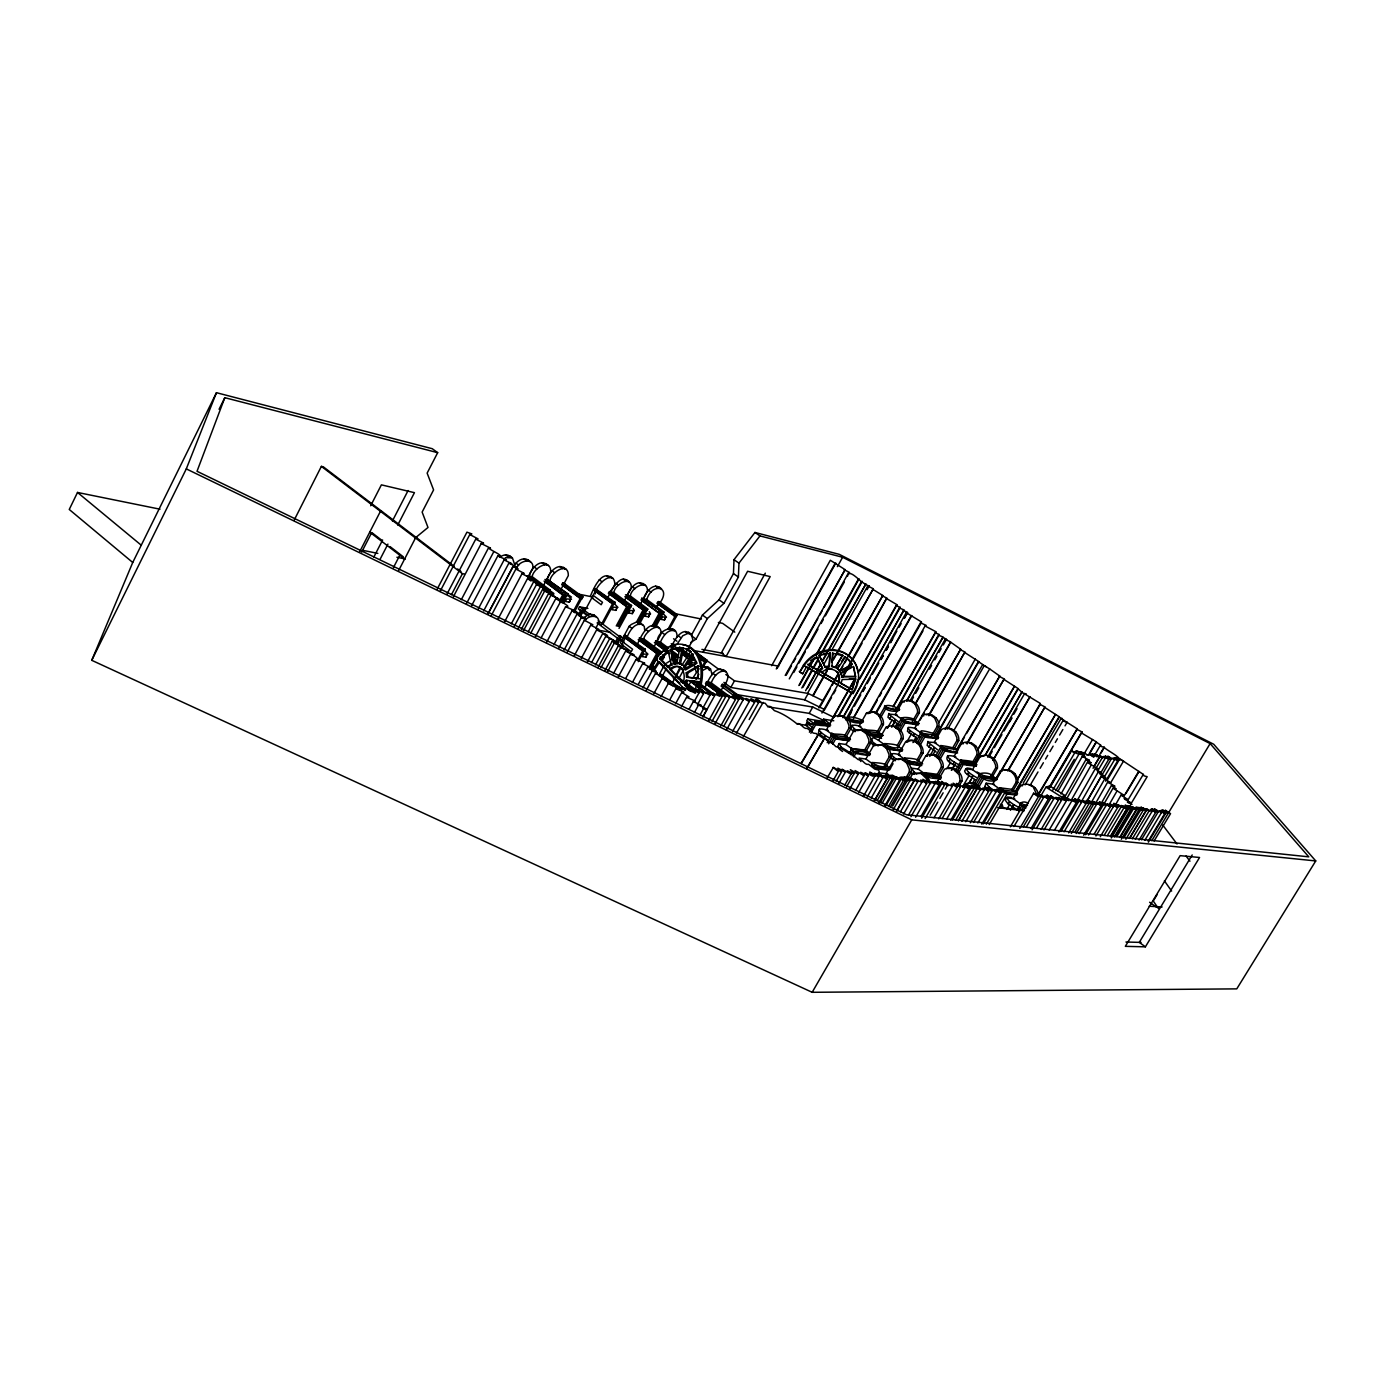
<?xml version="1.0" encoding="UTF-8"?>
<svg xmlns="http://www.w3.org/2000/svg" width="1385" height="1385" viewBox="0 0 1385 1385"><rect width="100%" height="100%" fill="white"/><g stroke="black" fill="none" stroke-linecap="round" stroke-linejoin="round"><path stroke-width="1.5" d="M806.745 768.865L824.49 738.292L828.957 742.083L831.71 742.481L835.899 746.653C841.855 747.45 846.529 752.817 851.983 754.548L858.25 759.673C862.734 758.391 864.292 765.403 868.655 764.33L874.749 769.091L878.54 770.008L879.267 771.583L877.069 775.288M570.17 600.917L569.235 602.198L565.011 601.35M824.058 607.357L845.11 569.65L830.325 560.267L771.653 665.718M437.677 452.67L224.803 397.685L197.016 471.298L906.569 814.761L1308.773 856.848L1210.126 743.589L842.617 557.255L759.949 535.908L738.967 563.158L738.395 577.06L723.974 603.341L707.337 618.593L696.066 639.126L691.202 635.577L702.437 615.044L719.057 599.826L733.461 573.58L733.998 559.678L754.963 532.463L839.206 554.329L1213.71 744.247L1315.75 860.933L1236.77 988.873L812.164 992.301L91.756 660.316L132.735 562.483L216.458 392.699L432.259 448.705L437.677 452.67L427.134 473.116L433.592 489.909L422.131 512.086L428 527.477L415.171 538.038M1089.874 753.336L1096.435 741.927L1081.841 733.15L1082.031 732.042L1049.536 787.459M644.752 630.781L644.285 626.384L640.164 622.748L636.39 622.073L631.3 624.462L629.154 626.314L620.255 642.761L622.973 644.804M906.967 700.672L943.098 637.083L938.684 635.248L939.342 634.52L935.723 633.014L935.706 631.612L925.44 626.176L926.132 625.345L921.025 623.06L921.441 621.9L906.24 612.689L845.577 719.888M568.162 594.13L547.404 579.519L568.162 594.148M677.092 636.927C677.3 622.021 657.477 629.967 657.304 641.168M680.139 666.981L672.348 683.186M696.17 671.985L694.647 666.168M661.043 696.672L668.28 683.48L677.888 688.276C670.721 688.345 690.197 692.812 681.784 692.413L675.551 703.736M712.046 674.72L710.592 668.972L707.648 666.86L701.641 667.12M699.546 678.754L686.527 677.126L686.25 672.798L697.832 665.96L699.148 666.323L687.566 673.162L686.25 672.798M687.843 677.473L687.566 673.162M821.946 654.187L819.037 655.399L825.322 667.414L829.148 666.566L829.875 652.595M829.148 666.566L830.377 653.218L819.037 655.399M831.71 662.22L832.593 652.699M1099.742 754.6L1104.122 747.19C1105.022 749.164 1116.674 754.963 1118.838 758.149L1143.3 774.388L1127.65 800.513M1016.157 790.835L1059.369 716.859L1044.706 707.423L1008.315 770.545M843.413 717.153L903.955 609.902L899.54 608.067L900.285 607.392L896.649 605.868L896.736 604.553L886.556 598.562L864.153 639.541M681.784 692.413L689.02 696.915L686.579 697.313L681.368 706.765M987.695 757.145L1024.485 693.833L1040.308 703.424L996.975 778.595M955.806 756.747C937.368 752.124 955.788 763.481 960.497 765.559M676.971 663.138L679.879 647.418L681.195 647.782L670.375 649.496L673.612 663.675L678.286 663.502L673.612 663.675M679.256 663.588L682.147 647.851L683.463 648.232L680.554 663.952L679.256 663.588L683.324 665.458L680.468 663.934M1096.435 742.204L1100.573 745.061L1093.994 756.193M975.109 763.239L1018.287 688.674L1003.865 679.394L967.042 743.97M828.23 651.14L865.85 584.054C861.158 583.587 849.057 567.175 847.499 576.298M936.018 742.62L927.811 742.014L937.506 749.735M855.186 678.546L852.121 689.834L855.705 679.169L849.386 678.702M1025.714 808.373L1022.978 806.52L1023.844 804.772L1027.583 805.222M1022.944 806.295C1016.33 804.373 1023.359 799.543 1028.224 803.456M1087.381 800.686L1101.265 776.292L1110.631 782.871L1107.654 782.179L1094.964 804.425M1005.371 793.726L1016.677 795.163L1017.559 793.657L1006.254 792.22L1003.484 790.593M1018.235 688.916L1022.719 692.985L1025.956 693.885M1017.231 793.068L1011.431 789.277L1000.091 787.823L999.762 790.125M916.437 728.649C897.895 723.749 915.866 735.002 920.696 737.114M1100.936 803.889L1111.532 785.33L1116.12 788.913C1106.684 785.295 1123.876 794.453 1124.222 795.734L1121.019 795.146L1115.669 804.477M581.267 658.412L596.641 629.863L606.128 634.624C599.134 633.637 623.406 643.921 614.248 643.159L600.969 667.708M1003.138 790.108L1014.495 791.476M900.129 754.912C889.031 751.588 890.226 755.206 896.649 759.326M1000.091 787.823L1003.173 790.021M694.127 692.535L697.919 681.593L699.217 681.957L686.216 680.312L684.692 684.986L690.474 691.028M996.594 778.353L982.692 775.41C980.009 780.828 996.508 783.01 997.131 778.907M887.906 773.955L879.285 772.83L879.683 774.769M1059.335 717.118L1063.403 719.923L1025.194 784.81M994.118 776.968L991.435 774.942M1080.612 752.211L1076.093 750.722L1085.234 757.11L1082.291 756.383L1060.997 793.986M897.03 714.816L888.668 714.037L898.121 721.585M935.671 736.803L978.849 661.615L964.67 652.491L928.954 715.768M981.809 776.916C973.309 773.332 987.453 771.445 991.071 774.804M1063.645 798.972L1086.048 759.447L1091.242 762.858C1080.421 759.984 1097.803 767.567 1098.374 769.523L1095.171 768.917L1077.166 800.617M976.079 766.251C978.676 760.071 962.367 760.763 960.896 759.863C958.42 766.095 974.694 765.593 976.079 766.043M860.899 726.536C850.269 723.23 850.355 726.363 857.055 730.639M961.554 762.46L963.06 763.533M960.896 759.863L963.925 762.027L975.473 763.585L962.419 760.954L965.449 763.118L976.962 764.762M852.848 749.493L845.993 744.507L839.189 743.52L841.059 747.069L851.654 753.665M910.049 700.931L945.176 639.403L949.608 641.411L960.671 649.253L926.444 708.999M957.606 752.973C955.685 752.921 938.857 751.882 940.848 745.563C970.677 749.129 954.144 757.924 940.848 745.563M955.46 749.458L943.843 747.692L942.977 749.198M91.756 660.316L186.3 468.892L216.458 392.699M941.038 776.95L936.762 774.25L924.764 772.64C922.254 779.097 938.718 778.301 940.467 778.941M801.344 763.499L817.825 735.591L816.561 733.617L813.272 733.081L807.299 728.406C802.867 729.376 801.326 722.485 796.756 723.663C789.779 718.122 782.508 713.362 774.388 710.626L770.389 706.575L767.498 706.108L765.143 703.234L761.646 702.697L756.833 698.698L736.456 733.046M504.538 621.934L527.685 578.255L537.051 582.964C529.537 581.821 554.381 592.036 544.617 591.049L523.322 631.075M453.345 596.814L481.253 543.526L490.55 548.183C482.638 546.85 507.949 557.203 497.752 555.991L471.627 605.643M828.265 730.414C810.987 725.428 822.811 734.535 828.68 737.564M924.764 772.64L927.811 774.856L939.792 776.431L938.649 775.479L926.253 773.834L929.352 775.946L941.315 777.522L940.432 779.045M904.578 758.045C915.087 767.048 930.339 758.755 904.578 758.045C902.795 764.503 918.809 765.438 921.804 765.593M938.337 736.941L935.654 735.366L923.951 733.513C920.956 739.486 936.468 737.201 937.766 738.949L938.614 737.461C933.04 740.958 905.738 725.065 932.711 733.271M906.673 761.837C907.002 759.101 930.824 767.775 919.657 761.906M943.081 637.377L946.734 639.524M160.002 509.195L77.508 492.454L69.25 509.472L132.735 562.483M901.41 717.724L904.267 719.473L903.401 721.152L906.344 723.057L918.134 724.978L918.982 723.489C894.848 721.758 906.517 715.11 918.947 723.23M219.072 409.267L224.803 397.685M860.864 761.542L859.133 758.097L865.885 759.032L873.45 745.753L875.787 744.715L883.526 745.113L889.689 749.441L901.86 750.982M884.582 743.606C895.524 752.696 910.499 744.559 884.582 743.606L883.699 745.32L888.668 748.852L900.596 750.583L899.107 749.51M294.036 520.414L321.372 466.381L323.346 466.849L454.297 566.448M690.336 689.869L686.008 685.333L687.531 680.676L686.216 680.312M871.927 762.546C884.219 771.635 898.501 763.395 871.927 762.546C870.057 769.229 886.954 770.233 889.672 769.956M821.097 671.829L821.599 672.452A11.409 10.093 -38.4 0 1 834.895 670.392A11.409 10.093 -38.4 0 1 838.86 682.216L838.341 681.576A11.409 10.093 -38.4 0 0 836.488 671.396M852.121 689.834L841.041 683.567L840.903 682.182M370.695 505.75L381.394 484.854L414.444 492.662L397.755 525.036M359.719 551.68L380.442 511.325L382.398 511.758M361.693 552.078L371.544 532.879M841.041 683.567L842.149 679.568L855.705 679.169M373.794 557.134L382.624 540.012M392.405 520.985L408.09 490.532M380.061 559.332L387.921 544.097M393.392 567.66L400.092 554.692M398.638 570.568L415.5 537.986L417.439 538.401M437.227 589.04L466.935 532.169L471.852 533.917L469.792 534.541L440.049 591.482M446.905 594.234L475.748 539.111L478.033 538.869L469.792 534.541M451.458 594.667L462.434 573.702L464.356 574.082M461.326 599.653L488.316 548.235M466.433 603.704L493.752 551.749M477.946 609.538L504.105 559.869L506.425 559.748L497.752 555.991M483.659 610.906L508.866 563.124L511.827 563.73L504.105 559.869M514.008 566.707C515.635 560.977 525.002 555.524 529.382 561.392M490.879 616.36L515.878 569.045L518.094 568.837L512.935 566.586L487.97 613.867L513.039 566.725L517.124 567.244L508.866 563.124M516.761 568.768C518.007 560.579 534.298 556.96 532.809 568.11L528.014 577.147M497.925 619.234L522.006 573.736L524.222 573.407L515.878 569.045M529.347 575.952C530.49 569.148 540.652 557.705 547.352 565.253M532.082 577.995C531.58 569.27 550.953 556.701 550.728 571.884L543.11 586.236M511.342 623.769L533.519 581.977L538.436 583.691L536.514 584.47L514.302 626.297M903.401 720.962C892.65 715.924 918.74 716.114 915.208 722.901M518.198 628.478L540.41 586.651M547.231 579.657C548.373 572.992 558.38 561.566 564.993 569.045M521.452 629.206L542.695 589.214L544.876 588.85L536.514 584.47M543.872 590.668L544.755 589.006L526.992 575.71M549.949 581.683C549.464 573.13 568.612 560.544 568.317 575.606L560.735 589.82M546.279 591.741L547.456 589.543L528.377 575.589M529.693 576.264L532.411 576.835L550.157 590.097L549.222 592.313L546.573 591.222M528.152 631.941L548.443 593.801L550.659 593.299L542.695 589.214M530.767 633.135L551.074 595.013L553.308 594.806L544.617 591.049M874.039 766.407L874.974 764.762L878.003 766.978L890.52 768.64M582.808 596.675L582.064 598.857L579.311 597.801L561.704 584.712L562.587 583.068L580.194 596.156L583.033 597.022L563.158 582.652M535.372 636.823L555.939 598.337L558.865 598.909L551.074 595.013M564.318 585.249L565.201 583.622M562.639 592.607C569.2 593.161 561.271 597.939 562.639 592.607L544.946 579.432M559.869 600.19L562.812 594.702L545.482 581.769L546.815 582.046M541.102 637.914L564.128 594.961M561.548 602.544L565.461 595.221L566.777 595.498L562.881 602.804M567.937 593.68L567.036 595.879L564.405 594.806M565.305 601.436L566.638 598.926L571.486 599.307L567.452 594.806M546.383 642.675L565.582 606.751C575.156 607.651 550.52 597.437 557.861 598.528L548.443 593.801M569.235 602.198L570.378 599.67M553.861 644.787L572.092 610.733L574.308 610.491L565.582 606.751M579.311 597.801L580.194 596.156M573.563 610.906L580.35 598.216L581.665 598.476L574.862 611.166M587.898 608.43L579.536 606.786L578.376 608.967L586.876 615.321M558.744 648.145L577.008 614.092L579.917 614.646L572.092 610.733M574.931 612.759L572.386 610.681L579.155 613.59L580.973 609.781M577.008 614.092L579.051 615.425L581.111 611.824M579.311 616.204L583.223 608.898L584.332 609.123L581.96 607.963L583.223 608.898M611.651 578.03C601.575 569.045 593.109 589.664 590.426 596.087L593.109 598.06M614.957 602.129L614.248 604.275L611.581 603.237L594.113 590.356L594.736 588.296L615.2 602.579M580.419 616.412L583.362 610.941M564.093 650.084L581.267 617.71L586.167 619.389L584.349 620.272L567.036 652.525M596.745 591.291L595.481 591.031L584.054 612.326L589.162 616.135M595.342 593.888C594.182 586.201 614.299 567.434 614.836 584.418L607.392 598.268M574.377 655.538L590.72 625.154L592.815 624.704L584.349 620.272M610.058 591.395C613.053 589.352 620.705 572.974 628.132 581.579M613.919 593.853C612.914 585.076 631.958 574.204 631.283 587.915L623.891 601.627M595.671 628.409L598.545 623.06C600.363 614.196 588.452 614.94 585.041 620.497M611.581 603.237L612.447 601.627L594.979 588.746M603.289 623.492L613.849 603.912L612.585 603.652L601.073 625.033L597.662 622.488M611.98 609.59L613.538 607.219L617.918 607.409L613.607 602.856M587.24 662.255L602.631 633.707L607.53 635.369L605.764 636.304L591.534 662.653M612.222 609.66L615.788 610.37L617.104 607.946M978.779 661.84L982.692 664.558L945.055 729.445M626.73 597.004C628.063 590.893 637.308 577.458 644.319 585.059M625.76 606.093L626.626 604.501L609.227 591.707L608.361 593.299L625.76 606.093L628.409 607.115L629.102 605.003L611.287 591.966M630.313 597.247C629.327 588.625 648.163 577.753 647.436 591.343L640.078 604.933M616.256 625.951L626.764 606.509L627.994 606.751L617.502 626.193M595.515 664.887L609.746 638.52M618.749 626.418L629.24 607.011L630.469 607.253M597.939 667.622L612.205 641.238L614.265 640.753L605.764 636.304M619.026 628.426L631.56 605.505L614.196 592.728L611.703 592.209M628.548 612.88L630.106 610.543L634.382 610.698L633.153 608.448M615.009 642.917L618.004 637.394M628.79 612.949L632.304 613.642L633.603 611.235M616.308 643.886L619.285 638.364M597.091 622.938L619.234 639.472L620.428 637.273L624.548 638.035M617.398 644.077L620.393 638.572M644.302 598.978L646.691 599.48L663.917 612.049C662.428 611.599 661.095 614.836 658.273 612.655L641.047 600.051L641.896 598.476L661.788 611.997L641.861 597.956M604.916 670.565L618.212 646.016L620.272 645.358L612.205 641.238M643.783 598.649C644.943 592.728 654.118 581.406 660.247 588.486M645.185 649.132L644.492 651.314L641.809 650.309L624.046 637.083L624.67 634.988L645.427 649.496L642.692 648.682L624.912 635.473M607.565 671.76L620.861 647.228L622.99 646.899L614.248 643.159M646.431 600.571C651.885 580.453 674.841 587.275 656.905 606.491M627.145 637.083C629.413 631.093 635.023 621.744 642.9 624.774M626.903 594.979L645.462 608.309C646.345 611.876 640.511 610.006 643.021 607.825L625.466 594.788M636.511 622.073L643.159 609.816L644.371 610.058L637.723 622.315M638 624.289L645.583 610.3L646.795 610.543L639.212 624.531M613.399 673.699L625.881 650.656L628.755 651.158L618.212 646.016M644.839 616.117L646.38 613.78L650.569 613.936L649.305 611.703M645.081 616.187L648.509 616.862L649.807 614.473M618.091 677.248L630.4 654.551C642.536 656.421 620.341 650.708 627.751 650.777L620.861 647.228M656.75 606.786L658.273 603.981L676.261 616.481M659.312 603.825L660.16 602.267L658.567 601.471M637.204 644.683C639.957 638.641 648.336 619.095 657.927 627.526M658.273 612.655L659.139 611.079M643.731 640.164C643.194 632.547 661.632 619.182 661.06 633.88L653.564 647.661M652.058 626.314L659.26 613.053L660.455 613.295L653.253 626.539M625.708 678.425L636.027 659.468C641.584 659.191 628.703 652.872 625.881 650.656M654.447 626.764L661.649 613.538L662.844 613.78L655.659 627.007M641.809 650.309L642.692 648.682M884.755 705.554C882.176 710.99 898.484 712.981 899.54 709.657C874.991 707.718 887.82 701.433 899.558 709.466M637.948 659.658L642.813 650.708L644.077 650.933L638.225 661.666M663.917 612.049L663.311 614.057M658.065 618.195L661.078 619.355L662.376 616.983L666.479 617.121L662.117 612.655M642.069 656.507L643.644 654.118L647.955 654.135L641.93 648.215M661.078 619.355L664.454 620.013L665.752 617.658M642.311 656.577L645.843 657.2L647.176 654.741M632.374 682.511L642.692 663.553L644.787 663.207L636.027 659.468M674.114 615.858L674.962 614.282L657.806 601.783L656.957 603.341L674.114 615.858L676.469 616.325M660.004 643.159C662.29 637.377 667.674 628.115 675.378 631.041M667.934 629.379L675.084 616.238M638.45 684.086L647.764 667.016L650.621 667.501L642.692 663.553M639.87 637.723L659.208 651.66C660.126 655.313 654.239 653.495 656.75 651.227L639.056 638.087M669.111 629.604L677.317 614.767L660.16 602.267M649.132 667.449L656.888 653.235L658.117 653.46L649.409 669.422M650.638 669.63L659.347 653.668M651.868 669.838L653.807 666.306M660.784 653.72L661.666 652.11L643.99 639.004L641.532 638.554M642.9 687.912L652.231 670.807L656.23 671.24L647.764 667.016M662.999 654.655L664.315 657.044L662.238 660.074L662.671 658.36M646.224 690.405L655.469 673.491L657.459 673.058L652.231 670.807M671.5 647.176C673.352 641.394 682.095 626.072 689.782 633.689M658.723 675.499L664.488 664.921M672.521 685.679L659.347 675.828L660.039 673.629L681.108 688.622L679.221 688.224M676.936 644.423L682.718 635.802L687.618 633.464L691.357 634.192L692.846 639.922L685.437 653.46M672.158 655.746C674.478 651.989 679.654 659.364 670.652 651.037M662.463 675.811L666.323 668.765M670.271 661.424L673.162 656.144L674.374 656.369L672.435 659.883M653.859 693.625L662.099 678.563L664.056 677.975L655.469 673.491M673.647 660.091L675.568 656.577L676.78 656.802L673.889 662.065M671.465 650.292L677.854 655.036L677.196 657.165L672.591 656.005M674.928 662.307L676.244 659.901L673.197 658.758M688.778 649.028L689.211 647.245M866.958 733.288C871.026 736.474 880.064 739.209 882.955 735.435L870.698 733.565L867.824 731.782M676.122 676.486L680.901 667.76L683.671 669.821L678.875 678.563M687.462 664.454L690.336 659.225L689.141 659.018M689.003 659.087L690.751 659.589L691.392 657.459L678.65 648.076M688.639 664.662L691.513 659.433L692.69 659.641L689.834 664.869M669.717 699.927L675.932 688.605M679.446 647.332L693.764 657.892L693.175 659.918M679.931 689.782L680.831 688.155M694.145 665.683L695.807 661.615L690.284 657.685M703.13 652.266L747.623 571.278L770.181 576.593L726.104 656.49L721.291 652.993L765.299 573.165M689.349 684.415L691.409 680.641M693.21 677.473L699.096 668.713M706.488 662.324L703.874 661.441L704.74 659.866L695.218 652.872M701.728 667.483L704.844 661.822L706.004 662.03L702.905 667.691M695.962 679.516L698.819 674.339M689.626 647.47L707.06 660.299L706.488 662.307M689.193 709.051L693.366 701.468L695.374 701.018L686.579 697.313M693.816 702.299L699.01 692.864L695.755 689.072L703.58 693.591L697.365 704.878M704.48 688.466C707.233 682.701 715.127 663.121 724.58 671.154M707.856 683.93L708.497 681.784L711.076 682.736L728.926 695.945M694.37 712.582L698.542 705.017L701.364 705.45L693.366 701.468M710.851 683.896C718.417 662.653 739.001 670.167 720.113 691.028L723.282 693.383M709.916 694.612L710.799 693.002L713.465 693.868L696.88 681.299M702.749 708.324L709.986 695.201L706.852 692.015L714.677 695.599L703.182 716.409M700.204 714.712L703.303 709.085L707.094 709.259L698.542 705.017M712.288 694.993L713.188 693.383M870.403 753.994C852.087 747.381 846.218 753.734 869.572 755.431C873.848 747.259 829.251 748.523 864.777 749.77M702.801 717.014L707.094 709.259M720.771 725.93L735.47 699.442L731.955 696.274L738.724 699.269L721.135 686.146L722 684.571L740.213 697.936M723.455 686.527L724.32 684.969L722.381 684.052M708.601 720.892L722.191 696.378L717.551 692.5L725.567 696.897L712.046 721.308M723.905 682.372L730.795 687.462L734.466 680.849L808.199 693.47L823.521 700.966M715.076 723.645L729.601 697.434L726.588 694.629L735.47 699.442M724.078 725.671L739.78 697.694M726.381 730.051L743.104 699.962L740.386 696.551L749.268 701.52L732.561 731.54M776.275 668.955L835.051 563.435M777.123 668.436L835.83 563.072M749.164 719.525L758.634 702.541L755.673 699.39L760.884 702.61M837.406 566.638L842.617 557.255M785.208 675.43L845.11 569.65M786.178 675.239L791.441 665.821M793.536 662.047L795.648 658.273M797.743 654.499L817.756 618.679M819.851 614.905L821.963 611.131M789.277 678.875L848.503 572.871M793.744 672.504L796.912 666.843M799.006 663.069L805.343 651.746M807.438 647.972L817.981 629.119M821.149 623.458L823.261 619.684M825.356 615.909L844.331 581.96M798.833 685.506L813.428 659.433M816.561 653.841L858.267 579.346M799.734 684.796L813.255 660.628M816.388 655.053L859.064 578.843M801.811 687.981L861.349 581.7M802.85 687.41L812.233 670.669M814.311 666.947L817.444 661.355M822.655 652.058L862.301 581.336M805.585 690.734L820.232 664.61M822.326 660.87L865.85 584.054M807.317 688.414L820.907 664.177M823.002 660.455L826.135 654.863M808.078 692.327L821.686 668.072M823.781 664.333L830.065 653.131M832.16 649.409L867.754 585.959L869.157 586.028L867.062 589.75M730.795 687.462L804.65 699.806L808.199 693.47M812.77 695.634L828.507 667.622M831.658 662.013L873.294 588.763L867.754 585.959M813.584 695.062L823.019 678.269M825.114 674.547L827.209 670.807M833.493 659.624L873.294 588.763M767.567 706.748L809.204 713.379L812.77 707.025L834.03 717.413M824.231 721.533L807.801 718.971L806.676 720.979L811.489 724.511M815.107 724.39L806.693 723.109L805.533 725.151L812.112 729.982M818.725 707.839L882.782 595.481L872.567 589.179M819.66 707.614L830.169 688.916M832.281 685.194L838.583 673.976M840.695 670.236L842.79 666.497M844.902 662.757L846.997 659.018M849.109 655.295L856.467 642.207M858.579 638.468L860.674 634.728M862.786 630.989L882.782 595.481M830.308 724.372L814.986 720.979C812.077 727.437 828.299 724.632 829.944 726.554M809.394 732.215L814.588 723.005L828.611 726.017M821.928 713.05L838.808 683.082M841.976 677.455L846.2 669.976M848.312 666.22L886.296 598.805M810.866 733.306L816.059 724.095M824.127 710.574L831.502 697.486M833.597 693.747L835.709 690.007M843.084 676.936L862.059 643.281M817.081 724.667L817.946 723.143L830.74 725.117M833.787 720.771L823.59 719.179L822.448 721.187L825.685 723.541M819.435 729.081L818.379 733.202L827.364 739.884M819.92 734.881L821.236 732.561M830.567 721.689L854.926 678.546M858.094 672.92L896.233 605.384M855.722 677.854L826.291 730.12L833.077 735.071M859.964 670.357L896.961 604.83M824.144 737.98L825.443 735.643M837.856 716.72L851.636 692.31M856.951 682.926L899.402 607.807M838.687 716.357L852.606 691.738M859.895 678.84L900.285 607.392M846.633 738.846C849.507 732.44 833.528 735.262 831.796 733.254C828.767 735.106 834.67 738.603 834.774 735.435L847.499 737.322L850.251 738.932M827.209 742.689L831.398 735.297L832.887 736.387L828.697 743.78M842.773 717.638L903.92 610.179M831.242 743.018L834.376 737.461L836.904 739.14L849.628 740.802M832.731 744.109L835.865 738.551L846.252 740.075M848.122 717.24C844.244 722.762 866.646 725.221 862.924 720.598C846.443 712.808 841.336 720.113 863.392 721.325M849.074 715.526L852.26 709.899M854.389 706.142L860.76 694.872M862.89 691.132L865.019 687.375M867.149 683.619L870.334 677.992M872.446 674.235L878.834 662.982M880.947 659.225L883.076 655.469M886.261 649.842L888.391 646.085M890.52 642.328L896.891 631.075M899.021 627.318L901.133 623.562M904.318 617.935L907.521 612.308L903.349 610.543M849.126 715.993L851.238 712.254M862.942 691.582L865.071 687.826M881.016 659.658L883.145 655.901M886.331 650.275L888.46 646.518M890.59 642.761L892.719 639.004M904.405 618.351L907.591 612.707L906.24 612.689M836.904 739.14L837.769 737.599L850.477 739.486M850.2 720.858L851.048 719.352M853.697 717.309L911.261 615.736M839.189 743.52L837.613 746.498L839.518 749.216M853.247 718.867L911.815 615.511M844.365 736.301L849.04 728.043L848.918 725.238L846.46 719.386L841.734 715.976M852.381 725.203C848.797 726.796 853.264 734.085 854.268 728.631M845.369 738.24L850.979 728.337C850.771 725.221 850.494 719.127 846.218 719.161M841.059 747.069L839.743 749.406L842.582 751.484M826.724 778.578L833.389 767.394L841.491 771.86L836.211 781.157M845.993 744.489L853.489 731.28C861.28 726.606 872.083 733.756 870.888 742.775L866.162 751.051M878.125 733.756L883.405 724.494C884.565 715.647 873.952 708.705 866.352 713.292L858.994 726.242L865.729 731.107M1058.105 790.991L1079.331 753.457M1066.45 799.18L1087.537 761.992M1071.124 800.426L1091.207 765.057M869.018 713.448L920.661 622.506M869.918 713.206L877.276 700.239M879.388 696.534L881.501 692.829M883.595 689.107L921.492 622.384M832.974 780.863L838.254 771.549L833.06 767.411M851.758 747.831L850.857 749.579L853.887 751.57M849.247 753.578L851.359 749.874L852.866 750.964L850.754 754.687M879.146 734.812C882.158 728.649 866.179 731.193 864.794 729.289L863.98 731.124M875.528 713.119L925.163 625.795M876.584 712.513L922.981 630.919M852.26 755.777L854.372 752.072L868.239 754.894M866.941 733.271L867.754 731.418L880.012 733.306L882.92 735.175M853.766 756.885L855.878 753.18M838.964 783.339L845.3 772.207L842.063 769.246L851.031 774.111L844.712 785.226M856.899 753.769L857.782 752.228M879.302 716.443L884.374 707.51L897.48 710.54M869.849 735.071L870.698 733.565M880.739 717.482L885.829 708.549M886.816 709.12L887.664 707.631M864.24 750.774L868.949 742.498L868.828 739.659L866.335 733.773L861.574 730.328M877.294 731.609L881.535 724.182L881.414 721.429L878.956 715.681L874.281 712.323M846.529 786.853L854.008 773.713L850.338 769.714L858.146 774.215L849.611 789.208M888.841 713.448L887.975 717.395L899.8 725.342M892.875 706.939L935.29 632.512M866.525 753.336L867.426 751.588L865.158 749.943M893.619 706.194L935.948 631.889M883.63 744.057L878.54 740.369C863.79 731.038 880.064 752.02 870.455 742.325M1081.166 802.002L1098.167 772.086L1101.196 772.726L1095.171 768.917M1086.411 801.967L1111.134 759.222L1107.706 756.158L1114.492 759.811L1103.516 778.301M1090.688 803.542L1104.607 779.132M889.551 719.023L890.832 716.755M895.801 709.068L896.649 707.596M878.54 740.369L885.95 727.367C893.619 722.78 904.284 729.756 903.141 738.672L897.809 747.969M897.116 707.648L938.528 634.988M896.822 709.137L939.255 634.728M887.3 728.372L892.044 720.062M915.191 720.044L919.38 712.738C920.488 704.013 909.962 697.226 902.501 701.728L895.212 714.504L900.215 718.088M893.706 721.983L894.987 719.733M855.549 790.541L864.067 775.6L860.639 772.259L868.239 775.738L858.665 792.497M891.628 727.021L894.814 721.429M942.666 637.585L906.517 700.931L909.391 700.637M892.096 726.744L895.281 721.152M895.143 727.038L897.272 723.299M911.399 700.827L913.511 697.105M915.641 693.383L918.844 687.791M929.473 669.18L931.586 665.458M934.788 659.866L936.918 656.144M939.03 652.422L941.159 648.699M943.289 644.977L946.474 639.385L945.176 639.403M895.835 728.302L900.942 719.334L902.414 720.39L897.29 729.341M886.694 747.277C888.893 744.334 898.069 753.578 902.708 749.683L901.843 751.189M877.12 768.537L878.003 766.978M898.761 730.397L903.886 721.429L916.905 724.372M916.143 702.178L950.248 642.501M889.689 749.441L890.555 747.917M915.623 703.719L950.768 642.242M900.233 731.453L905.357 722.485M863.253 796.565L874.939 776.119L869.624 772.813L872.862 776.171L864.967 772.674L868.239 775.738M906.344 723.057L907.192 721.568M877.934 775.184L879.285 772.83M884.305 765.403L889.066 757.093L888.945 754.236L886.417 748.316L881.604 744.818M890.434 756.02L891.75 753.717M867.287 796.946L878.921 776.621L875.58 773.574L883.024 777.366L871.2 798.02M897.013 745.84L901.271 738.378L901.15 735.591L898.675 729.808L893.948 726.415M885.275 767.325L890.988 757.353C890.763 754.219 890.468 748.038 886.192 748.09M908.3 727.35L907.469 731.349L916.42 737.859M1103.551 804.737L1113.125 787.996M1108.364 806.07L1116.899 791.164M912.334 721.568L917.58 712.427L917.441 709.709L915.018 704.047L910.361 700.758M893.792 757.266L892.477 759.569L890.243 756.677M909.079 732.994L910.378 730.726M907.452 778.751L911.295 772.086C912.369 762.997 901.566 755.691 893.619 760.382L885.984 773.696L889.482 776.258M890.157 768.813L893.065 763.724M906.656 742.273L911.417 733.946M960.671 649.253L914.619 728.354L921.371 733.184M920.021 720.2L924.297 712.721M874.454 800.426L887.318 777.972L885.69 775.548L892.356 779.166L878.454 803.438M874.281 801.153L887.162 778.664L883.855 775.479L889.966 778.266L877.12 800.668M913.269 735.989L914.567 733.738M912.957 742.602L916.178 736.993M929.058 714.522L964.479 652.768M913.961 741.927L916.108 738.188M880.029 802.971L893.931 778.751L890.815 775.15L899.627 780.084L884.686 806.105M920.99 731.401L920.125 733.098L923.103 735.002M915.45 742.377L920.609 733.375L922.098 734.431L916.939 743.433M882.158 803.196L896.026 779.011L892.286 775.115L900.873 779.703L885.95 805.672M918.411 744.489L923.57 735.487L936.52 738.344L935.048 737.287M919.9 745.545L925.059 736.56M909.737 763.931L910.603 762.408M926.063 737.132L926.929 735.625M888.685 806.139L903.591 780.205L900.337 777.193L908.006 780.621L904.751 777.314L909.98 780.551L893.013 810.052M905.548 778.509L909.391 771.826L909.253 768.969L906.708 762.997L901.843 759.482M916.922 760.192L921.215 752.713C922.289 744.749 913.079 736.889 905.738 741.581L898.259 754.652L905.132 759.603M890.365 806.884L905.271 780.95L901.947 776.933L907.521 780.205L892.65 806.053M927.95 741.39L927.154 745.442L936.208 752.003M938.805 722.537L975.369 658.931M931.915 735.522L937.195 726.346L937.056 723.611L934.598 717.915L929.906 714.591M918.774 760.452L923.068 752.973C924.141 745.026 914.931 737.184 907.608 741.875M933.715 735.799L938.978 726.64C940.086 717.845 929.508 711.042 921.96 715.543L923.76 715.855M909.581 779.062L913.858 771.809L911.728 768.19L918.186 769.056L925.128 774.059M928.798 747.104L930.097 744.836M934.806 736.855L935.654 735.158L933.057 733.409M935.117 736.855L978.26 661.874M918.186 769.056L925.734 755.95C933.525 751.362 944.328 758.409 943.202 767.446L938.459 775.635M926.184 756.314L930.997 747.952M896.545 810.987L913.788 781.036L910.464 778.058L917.718 781.763L900.51 811.645M896.839 811.091L914.083 781.157L908.075 777.072L910.828 780.655L904.041 776.656L907.521 780.205M933.04 750.151L934.338 747.865L929.785 756.435M935.048 751.103L932.919 754.808L929.906 755.189M947.825 728.926L984.025 666.064L985.289 666.012M935.273 756.574L940.467 747.554L941.973 748.627L936.762 757.647M926.305 773.748L925.405 775.496L926.565 776.223M903.591 813.999L921.839 782.335L920.8 779.963L926.686 783.495L908.473 815.09M953.988 730.224L989.652 668.92L982.692 664.558M938.268 758.72L943.462 749.701L956.342 752.453M928.469 777.487L929.352 775.946M939.757 759.794L944.968 750.757M945.972 751.345L946.838 749.839M910.932 816.683L930.166 783.339L926.409 779.513L934.806 783.997L915.606 817.237M947.807 755.569C943.531 761.906 955.338 764.935 959.182 767.827M936.624 775.392L941.367 767.186L941.229 764.381L938.701 758.513L933.888 755.05M952.742 747.761L957 740.386L956.862 737.634L954.386 731.903L949.643 728.562M812.164 992.301L911.745 819.851L1315.75 860.933M937.403 776.846L938.286 775.34M941.038 747.207L934.217 742.36L941.627 729.48C949.227 724.978 959.874 731.817 958.784 740.663L953.78 749.977M948.708 761.369L950.023 759.084M936.814 782.525L944.414 769.367C952.274 764.78 963.112 771.86 962.004 780.95L959.147 785.884M956.152 750.41L999.762 676.07L989.652 668.92M956.966 750.116L964.445 737.166M966.592 733.461L999.762 676.07M946.89 768.813L950.768 762.096M973.413 764.07L978.762 754.842C979.853 745.926 969.154 739.053 961.484 743.572L954.023 756.487L960.896 761.386M920.938 816.561L939.047 785.208L935.706 781.278L941.159 784.464L921.666 818.154M952.984 764.433L954.3 762.148M951.322 770.25L954.542 764.693M967.405 742.447L1003.865 679.394M952.049 769.887L955.252 764.33M925.128 818.57L944.587 784.931L941.281 782.006L948.379 785.641L945.591 782.958C959.718 791.233 943.514 778.699 957.035 787.321L938.753 818.864M955.286 770.926L960.532 761.871L963.562 764.035L974.85 765.645M930.166 815.211L937.732 802.157M939.878 798.435L943.116 792.843M945.28 789.104L947.444 785.382L941.54 781.382L944.328 784.897L937.68 780.984L941.159 784.464M956.81 772.016L962.056 762.962M959.372 771.289L963.562 764.035M964.566 764.624L965.449 763.118M934.027 817.791L952.343 786.195M979.455 774.63L972.512 769.679L965.934 768.762L964.618 771.047L965.518 772.986L975.057 779.72M977.55 749.839L1014.184 686.666M977.914 749.441L1014.512 686.319M958.281 784.014L960.186 780.707L959.13 774.717L952.638 768.485M972.72 761.975L977.014 754.583L976.875 751.813L974.347 746.048L969.569 742.654M973.084 764.105L973.949 762.616M967.319 774.682L968.652 772.397L965.934 768.762M942.112 818.587L960.342 787.147L956.585 783.391L964.808 787.788L946.613 819.124M974.573 763.308L1017.733 688.951M963.371 785.433L969.24 775.323M972.512 769.679L980.043 756.729C987.765 752.211 998.516 759.119 997.442 768.086L992.041 777.349M962.887 787.321L964.791 784.014L970.158 782.629L977.775 786.455L979.645 789.433M971.647 777.781L972.962 775.496L968.652 772.397M968.894 783.114L971.058 779.391M985.116 755.189L1021.853 691.929M969.31 782.785L971.474 779.062M985.514 754.894L1022.217 691.669M950.733 820.266L968.911 788.983L965.535 785.105L970.902 788.238L952.43 820.007M866.837 733.029L864.171 731.332M972.547 783.217L974.711 779.495M988.959 756.954L992.197 751.38M994.361 747.658L1001.926 734.639M1004.09 730.934L1011.656 717.915M1013.82 714.193L1017.057 708.618M1009.734 721.775L1011.898 718.053M974.001 784.343L979.282 775.254L980.805 776.344L975.507 785.433M955.511 820.37L973.949 788.654L971.127 785.191L976.944 789.121L958.524 820.768M977.031 786.524L982.329 777.435L995.053 780.032M992.855 760.348L1029.696 697.019M993.339 759.949L1030.146 696.69M958.247 820.664L976.667 789L973.378 786.126L980.32 789.692L961.917 821.288M978.554 787.615L983.852 778.526M984.873 779.097L985.739 777.591L997.148 779.132M994.447 784.308L986.155 783.217L984.908 786.247L987.384 789.034M990.292 777.106L995.711 767.827L995.555 765.057L993.028 759.257L988.18 755.829M965.76 821.72L984.112 790.212L982.969 787.927L988.63 791.32L970.314 822.759M987.626 789.225L988.959 786.922L986.155 783.217M1011.742 789.744L1016.088 782.3C1017.092 774.198 1007.691 766.459 1000.264 771.064L992.681 784.083L1004.835 792.566L986.328 824.196M997.304 777.037L1040.464 703.995M973.499 822.482L991.798 791.129L988.024 787.442L996.075 791.735L977.827 823.002M743.295 736.716L763.17 702.368M1007.639 770.926L1044.706 707.423M981.809 824.11L1000.039 792.895L996.646 789.086L1001.892 792.151L983.367 823.867M989.236 824.594L1007.709 793.016L1001.597 789.069L1004.835 792.566M1014.789 798.833L1006.583 797.812L1005.25 800.115L1007.882 803.716L1015.984 809.013M1017.49 779.357L1055.249 714.833M1017.819 778.924L1055.526 714.47M1013.474 789.969L1017.819 782.525C1018.564 775.427 1011.587 768.208 1004.367 770.302M1008.124 803.889L1009.475 801.603L1006.583 797.812M1015.655 790.939L1058.85 717.17M1006.756 809.394L1009.734 804.287M1038.265 794.315C1037.313 786.403 1027.549 781.711 1020.71 785.572L1013.058 798.608L1021.022 804.304M1023.203 783.114L1061.031 718.555L1062.208 718.417M1010.427 810.294L1013.301 805.118M1012.539 807.057L1013.889 804.737L1009.475 801.603M1030.388 784.88L1037.971 771.964M1040.135 768.277L1043.372 762.737M1045.536 759.049L1047.701 755.362M1049.865 751.674L1053.119 746.134M1055.283 742.447L1057.447 738.759M1059.594 735.071L1062.849 729.549M1065.013 725.861L1067.177 722.156L1063.992 721.308L1063.403 719.923M1017.144 810.087L1020.381 804.598L1021.922 805.706L1018.702 811.194M1010.357 826.828L1020.07 810.277L1019.308 809.723M1021.334 810.485L1023.48 806.814L1025.039 807.922L1022.892 811.593M1013.889 826.551L1033.695 793.207L1040.793 797.119L1023.376 826.724M1038.508 793.847L1077.236 728.856L1061.031 718.555M1039.235 793.501L1077.236 728.856M1019.81 828.403L1038.334 796.894L1033.47 793.207M1040.481 796.479L1045.952 787.165L1049.64 785.918L1065.013 795.544L1062.814 799.249M1048.912 787.857L1081.581 732.353M1026.32 826.914L1043.701 797.362L1040.568 794.73L1048.41 799.006L1031.046 828.49M1049.865 787.649L1071.592 750.739L1077.513 753.821M1052.79 790.108L1074.552 753.163L1071.592 750.739M1032.102 829.84L1050.522 798.574L1046.818 795.007L1053.708 798.972L1036.413 828.317M1055.785 790.697L1074.258 759.344M1083.555 754.738L1092.557 739.503M1041.174 829.407L1058.452 800.132L1055.855 797.327L1061.585 800.184L1044.013 829.944M801.049 763.36L818.154 734.621L824.335 739.14M806.953 767.983L824.49 738.292M864.742 729.376L867.806 731.747M1088.298 755.258L1095.968 742.273M1049.138 830.117L1066.658 800.409L1061.828 796.86L1069.012 800.686L1065.411 797.431L1076.37 802.521L1058.936 832.004M1054.331 830.446L1071.8 800.928M1101.092 752.886L1104.382 747.329L1101.231 746.498L1100.573 745.061M1093.925 766.372L1099.361 757.162L1096.418 754.773L1102.218 757.803L1095.691 768.813M1093.059 768.294L1099.586 757.249L1094.237 753.873L1097.249 756.816C1095.241 755.414 1088.939 751.674 1094.185 755.76C1082.655 749.51 1101.196 761.854 1090.255 754.894C1081.425 755.015 1091.501 754.704 1080.681 751.934L1084.282 755.362L1078.915 752.436M1060.962 831.502L1078.361 802.105L1074.673 798.591L1081.443 802.486L1064.061 831.814M1097.474 771.324L1105.178 758.305L1103.516 756.418L1108.779 759.292L1099.984 774.163M1068.666 832.87L1086.013 803.594L1083.399 800.842L1089.008 803.646L1071.349 833.424M1075.245 831.502L1091.761 803.664L1087 800.115L1096.73 804.096L1093.631 801.551L1101.179 805.654L1083.641 835.19M1105.628 781.14L1117.678 760.85L1114.509 757.699L1118.976 760.296L1106.944 780.551M1076.266 833.493L1093.873 803.854L1089.181 800.997L1092.401 803.958L1085.84 800.945L1089.008 803.646M1079.157 833.666L1096.73 804.096M1110.441 783.131L1123.529 761.109L1115.808 757.508L1118.976 760.296M1085.563 834.688L1103.083 805.222L1099.396 801.776L1106.044 805.585L1088.558 834.982M1094.115 834.168L1110.476 806.693L1107.152 803.819L1113.35 806.728L1095.933 835.969M1124.378 795.475L1138.626 771.549M1100.313 836.696L1118.024 806.918C1106.996 799.076 1119.184 806.174 1127.13 808.927L1110.597 836.644M1125.918 793.536L1139.076 771.462M1104.312 835.086L1120.898 807.282L1117.712 804.65L1123.91 807.87L1107.359 835.605M1110.51 835.986L1127.026 808.286L1125.659 806.174L1130.835 809.255L1114.336 836.886M1130.679 804.287L1147.178 776.673L1144.062 775.894L1143.3 774.388M1111.324 837.994L1128.931 808.494L1125.243 805.101L1131.77 808.857L1115.306 836.436M1116.829 836.592L1133.294 809.048L1129.571 805.654L1136.808 809.55L1120.378 837.025M1119.634 837.44L1136.081 809.913L1132.757 807.091L1138.834 809.948L1121.313 839.223M1123.789 838.012L1140.201 810.571L1136.739 807.074L1143.923 810.19L1140.98 807.057L1146.295 810.571L1129.623 838.41M1125.867 839.275L1143.317 810.121L1138.782 807.351L1141.984 810.225L1135.7 807.334L1138.834 809.948M1129.398 838.323L1146.07 810.467L1142.902 807.888L1148.996 811.039L1132.341 838.825M1135.371 839.189L1151.991 811.454L1150.589 809.377L1155.679 812.389L1139.076 840.072M1141.465 839.777L1158.033 812.181L1154.328 808.84L1161.426 812.666L1144.893 840.193M1148.2 841.162L1164.698 813.67L1161.253 810.225L1165.945 812.943L1148.373 842.201M1151.801 840.643L1210.126 743.589M1154.12 840.972L1170.55 813.636L1165.304 810.19L1168.265 813.272L1162.517 809.931L1165.945 812.943M1157.168 894.572L1153.272 901.012L1158.414 908.543M1192.208 854.96L1139.284 942.371L1145.395 946.821L1199.566 857.488L1180.141 855.653L1125.33 946.336L1145.395 946.821M677.248 680.52L659.537 661.961L655.157 668.851L653.841 668.488L651.608 666.133L655.971 659.243A35.317 25.449 -74.9 0 1 690.509 647.938A35.317 25.449 -74.9 0 1 697.78 690.596M653.841 668.488L658.221 661.597L659.537 661.961M682.009 665.094L690.336 652.041L686.285 649.046M692.067 653.824L697.019 663.19L685.437 670.028L683.723 666.877L692.067 653.824L693.383 654.187L685.038 667.241L686.233 668.938M833.909 736.958L835.726 738.62M1151.905 811.61L1146.261 808.667L1148.996 811.039M831.796 733.254L837.769 737.599M799.716 672.089L803.923 665.821A31.388 27.787 -38.4 0 1 845.819 653.928A31.388 27.787 -38.4 0 1 853.056 693.573L806.434 666.895L802.729 673.785L799.716 672.089L803.421 665.198A31.37 27.769 -38.4 0 1 834.636 649.963A31.37 27.769 -38.4 0 1 857.644 670.773M842.634 655.226L835.259 667.587L842.634 655.226L837.544 653.218M839.102 670.098L836.99 668.228L839.241 664.869M841.491 661.528L844.867 656.507M837.492 668.851L845.369 657.131L849.594 660.437M814.934 721.066L817.946 723.143M1127.026 808.286L1121.175 805.447L1123.91 807.87M659.52 658.654L668.02 650.534L669.336 650.915L660.835 659.018L659.52 658.654L668.003 667.535L669.873 667.189M668.003 667.535L671.258 664.713L672.573 665.077M669.717 669.301L669.769 669.232A12.846 9.262 -74.9 0 1 681.316 668.436A12.846 9.262 -74.9 0 1 683.013 683.082L669.717 669.301L671.015 669.665A12.829 9.262 -74.9 0 1 682.615 668.782M671.015 669.665L682.805 681.991M693.106 660.022L690.526 659.052M691.617 658.013L693.764 657.892M807.559 664.281L818.795 670.634L822.205 667.916L816.423 656.525M819.279 671.275L822.707 668.539L816.925 657.165L808.044 664.921L818.795 670.634M1105.178 758.305L1099.69 755.604L1102.218 757.803M661.943 652.595L659.485 652.127M659.416 652.231L656.75 651.227M663.259 614.144L660.68 613.139M984.112 790.212L977.533 787.044L980.32 789.692M648.665 616.862L648.994 615.304M667.276 666.999L672.037 663.502M615.2 602.596L612.447 601.627M582.271 618.437L589.785 614.092L593.94 614.905M615.944 610.37L616.36 608.794M921.839 782.335L914.931 779.028L917.718 781.763M810.519 660.818L814.951 657.598M887.318 777.972L880.219 774.579L883.024 777.366M690.665 642.553L696.066 639.126M701.866 670.755L706.8 668.297L710.401 668.886M685.783 667.951L691.028 665.492L688.033 663.45M666.635 663.034L669.249 661.424M499.691 557.22C502.72 554.744 508.676 553.463 511.065 557.48M852.277 664.263L839.899 671.24L852.277 664.263L846.27 657.615M842.461 671.777L851.308 666.808M841.197 673.404L853.593 666.445L855.636 676.538L842.097 676.919L840.695 672.781L842.097 676.919M833.735 716.945C838.86 713.933 845.421 716.028 849.195 720.287L859.271 721.897M984.129 755.968L980.043 756.729M670.375 649.496L679.879 647.418M824.819 666.774L828.645 665.943M1065.013 795.544L1061.395 796.842L1045.952 787.165M1043.701 797.362L1037.192 793.795L1040.793 797.119M505.265 557.688L512.415 557.843L514.545 564.232M845.3 772.207L837.856 768.138L841.491 771.86M823.417 653.582L826.637 653.079M837.977 716.201L840.868 715.803M870.507 712.565L873.364 712.167M926.046 714.833L928.902 714.435M857.748 730.536L860.656 730.137M945.713 728.752L948.586 728.372M880.652 744.611L873.45 745.753M965.57 742.827L968.479 742.447M897.895 759.603L900.856 759.222M948.604 768.606L951.547 768.225M916.731 773.263L922.947 773.557L929.197 779.755M968.981 783.235L975.178 783.546L981.463 789.675M729.601 697.434L722.052 693.608L725.567 696.897M1024.485 693.833L1025.696 693.747M668.28 683.48L670.236 682.718L662.099 678.563M695.46 663.311L691.877 662.653M645.843 657.2L646.345 655.469M841.578 676.278L855.636 676.538M674.512 662.636L678.252 663.242L675.465 661.182L676.815 662.757M596.641 629.863L598.753 629.257L590.72 625.154M664.454 620.013L664.869 618.454M632.304 613.642L632.806 612.083M527.685 578.255L529.936 577.787L522.006 573.736M1128.931 808.494L1123.599 806.087L1127.13 808.927M1103.083 805.222L1097.612 802.763L1101.179 805.654M1078.361 802.105L1072.786 799.595L1076.37 802.521M1125.953 942.008L1141.084 942.423M1050.522 798.574L1044.792 796.011L1048.41 799.006M1101.265 776.292L1105.836 777.799L1101.335 775.738L1104.434 776.154L1098.167 772.086M854.008 773.713L847.256 770.77L851.031 774.111M481.253 543.526L483.59 543.145L475.748 539.111M1149.186 906.24L1162.119 906.95M676.624 676.365L695.512 689.574M1111.532 785.33L1114.96 786.195L1107.654 782.179M552.719 596.156L553.844 595.792L553.204 593.784L548.148 590.01M699.01 692.864L692.033 689.799L695.547 693.037C682.77 688.241 693.296 690.821 681.628 687.254C695.737 697.711 665.164 677.784 681.645 689.92M1086.048 759.447L1089.458 760.33L1082.291 756.383M831.346 666.047L834.757 666.947M686.527 677.126L698.23 678.408L697.832 665.96M997.702 807.68L1024.259 810.762M998.966 807.368L1023.498 810.208M1007.484 797.016L1011.535 797.518M929.976 781.642L938.649 782.75M1006.203 793.38L1009.89 793.847M964.791 784.014L966.782 784.239M977.775 786.455L979.576 786.68M914.36 774.302L912.455 774.059L920.765 773.159L927.309 779.513M960.186 780.707L962.004 780.95M925.44 776.483L927.327 776.743M933.317 777.66L939.186 778.422L937.662 777.331M973.378 783.304L975.178 783.546M1020.71 785.572L1022.442 785.797M1029.02 784.724L1035.426 788.203M909.391 771.826L911.295 772.086M921.042 773.315L922.947 773.557M878.125 768.208L888.356 769.558M1016.088 782.3L1017.819 782.525M1029.297 784.862L1031.011 785.087M952.915 768.64L954.732 768.883M941.367 767.186L943.202 767.446M906.483 762.771L920.54 764.97M957.26 771.757L959.078 771.999M966.886 768.017L971.006 768.606M902.12 759.621L904.041 759.88M893.619 760.382L895.524 760.642M1000.264 771.064L1002.013 771.324M1013.145 773.436L1014.876 773.678M889.066 757.093L890.988 757.353M995.711 767.827L997.442 768.086M1008.782 770.337L1010.513 770.597M925.734 755.95L927.569 756.21M938.476 758.288L940.311 758.547M921.215 752.713L923.068 752.973M934.165 755.189L936 755.466M992.785 759.032L994.534 759.292M868.949 742.498L870.888 742.775M881.881 744.974L883.803 745.251M988.475 755.968L990.223 756.227M977.014 754.583L978.762 754.842M918.359 743.866L920.211 744.143M901.271 738.378L903.141 738.672M853.489 731.28L855.445 731.574M866.11 733.548L868.031 733.842M914.1 740.802L915.952 741.096M870.836 734.812L880.843 736.318M796.998 723.853L807.576 725.463M849.04 728.043L850.979 728.337M861.851 730.466L863.773 730.761M969.846 742.793L971.612 743.07M961.484 743.572L963.25 743.849M974.122 745.822L975.888 746.099M885.95 727.367L887.82 727.662M898.45 729.583L900.302 729.878M957 740.386L958.784 740.663M881.535 724.182L883.405 724.494M894.225 726.554L896.095 726.865M842.011 716.114L843.95 716.426M733.773 694.11L812.77 707.025M954.144 731.695L955.927 731.972M581.371 617.866L585.37 618.264L579.051 615.425M866.352 713.292L868.239 713.604M878.731 715.456L880.6 715.768M937.195 726.346L938.978 726.64M949.92 728.7L951.685 728.977M692.119 681.732L690.925 681.541L702.126 689.851M874.541 712.461L876.428 712.773M934.373 717.69L936.156 718.001M560.25 602.042L564.266 602.492L555.939 598.337M917.58 712.427L919.38 712.738M930.183 714.729L931.967 715.041M660.091 657.027L663.571 657.65M688.258 663.432L691.877 664.125L693.037 665.614M902.501 701.728L904.318 702.056M914.792 703.84L916.593 704.151M910.637 700.897L912.438 701.226M621.588 640.303L624.306 642.346M619.234 639.472L623.371 640.216M597.853 630.054L610.595 632.408M701.901 649.392L723.143 653.322M640.788 640.597L639.558 640.355L656.888 653.235M778.612 666.168L693.037 650.396L718.919 669.422M1075.989 751.778L1074.985 751.588L1075.764 752.332M363.043 550.382L377.845 553.394M396.889 557.255L405.338 558.969M578.774 594.148L591.464 596.727M673.958 613.468L701.451 619.043M718.382 622.471L722.606 623.337L734.794 632.131M758.634 702.541L752.107 699.183L750.687 698.992L753.717 701.883L746.099 698.386L749.268 701.52M986.38 666.722L984.025 666.064M660.628 654.274L658.342 653.27M684.692 684.986L686.008 685.333M869.399 586.149L865.227 584.383M651.608 666.133L655.157 668.851M657.286 659.606L655.971 659.243L684.779 689.436M683.723 666.877L685.038 667.241M662.376 616.983L659.364 615.823M682.147 647.851L687.601 649.409M655.867 640.649L667.449 648.682M903.591 780.205L896.199 776.812L899.627 780.084M594.979 590.045L594.113 590.356M835.259 667.587L831.866 666.67L833.095 653.322L843.153 655.849M887.491 766.442L890.278 768.069M899.731 747.536L902.224 748.939M985.739 777.591L979.611 773.332M725.861 695.98L724.234 695.183M707.094 681.541L727.437 696.032M625.276 636.875L624.046 637.083M707.648 666.86L709.432 670.513M576.177 611.426L577.701 613.105M1131.995 804.408L1127.425 802.244L1130.524 802.608L1125.087 799.457L1124.118 798.452L1127.165 799.058L1121.019 795.146M887.162 778.664C873.675 774.18 886.192 776.154 874.195 773.297C888.789 783.875 857.956 764.001 874.904 776.189M640.164 622.748L641.549 624.375M672.677 629.067L673.993 630.642M1026.614 806.849L1020.71 802.642M695.928 691.028L676.521 676.763M546.313 579.294L547.612 579.969M1045.329 707.129L1039.754 704.238M1082.17 732.024L1076.543 729.133M1004.54 679.135L999 676.261M965.38 652.266L959.874 649.409M887.335 598.407L881.899 595.585M849.611 572.524L844.209 569.72M973.949 788.654L967.422 784.81L970.902 788.238M186.3 468.892L911.745 819.851M809.204 713.379L824.664 720.91M804.65 699.806L823.798 709.155M1020.503 808.269L1013.889 804.737M960.342 787.147L953.14 783.166L957.035 787.321M675.828 644.752L671.24 643.765L689.02 657.044M659.849 641.792L657.84 641.584M930.166 783.339L922.825 779.27L926.686 783.495M896.026 779.011L888.512 774.856L892.356 779.166M991.798 791.129L984.735 787.234L988.63 791.32M1158.033 812.181L1151.766 808.702L1155.679 812.389M1133.294 809.048L1126.923 805.516L1130.835 809.255M1111.134 759.222L1105.178 755.916L1108.779 759.292M864.067 775.6L855.064 770.545L858.146 774.215M709.986 695.201L700.914 690.128L703.58 693.591M1086.013 803.594L1078.24 799.249L1081.443 802.486M1058.452 800.132L1050.522 795.683L1053.708 798.972M1136.081 809.913L1128.585 805.724L1131.77 808.857M1110.476 806.693L1102.841 802.417L1106.044 805.585M1079.244 753.786L1080.456 754.461M799.232 671.465L802.729 673.785M976.39 777.435L972.962 775.496M821.028 671.898L838.306 681.662M840.522 682.926L851.619 689.193M821.53 672.539L838.808 682.303M853.056 693.573L803.421 665.198M674.962 614.282L677.317 614.767M643.021 607.825L648.145 609.261L630.591 596.139L628.149 595.619M644.596 609.902L647.02 610.387M626.626 604.501L631.56 605.505M628.236 606.595L630.712 607.097M704.74 659.866L707.06 660.299M675.447 654.586L677.854 655.036M544.755 589.006L550.157 590.097M1117.678 760.85L1112.969 758.062L1114.492 759.811M1164.698 813.67L1159.747 810.744L1161.426 812.666M1140.201 810.571L1135.163 807.594L1136.808 809.55M1000.039 792.895L994.517 789.623L996.075 791.735M968.911 788.983L963.285 785.624L964.808 787.788M939.047 785.208L933.317 781.798L934.806 783.997M905.271 780.95L899.419 777.452L900.873 779.703M1118.024 806.918L1113.419 804.096L1116.639 807.022L1110.216 804.079L1113.35 806.728M1066.658 800.409L1061.88 797.483L1065.117 800.495L1058.4 797.431L1061.585 800.184M993.634 790.246L988.959 786.922M893.931 778.751L885.933 774.596L889.966 778.266M743.104 699.962L734.968 695.737L738.724 699.269M722.191 696.378L716.893 693.089L719.819 696.291L711.648 692.656L714.677 695.599M754.963 532.463L759.949 535.908M733.998 559.678L738.967 563.158M733.461 573.58L738.395 577.06M977.135 771.964L980.32 774.232M1149.619 902.241L1156.648 907.279M719.057 599.826L723.974 603.341M878.09 735.902L881.57 738.413M1000.801 789.969L998.412 788.809L1001.892 792.151M702.437 615.044L707.337 618.593M658.914 586.876L661.563 588.798M873.935 742.879L878.159 745.944M913.858 771.809L916.731 773.886M655.538 586.149L658.187 588.071M642.969 583.431L645.635 585.37M639.541 582.687L642.207 584.626M648.37 590.166L651.019 592.105M823.59 719.179L830.065 723.888M626.747 579.934L629.413 581.89M623.25 579.172L625.916 581.129M632.27 586.738L634.936 588.694M865.902 759.032L872.81 764.07M871.529 764.607L873.035 765.715M874.558 766.823L876.082 767.931M807.801 718.971L815.834 724.857M688.501 632.131L691.184 634.105M610.231 576.368L612.914 578.324M685.142 631.491L687.826 633.447M642.363 600.709L659.26 613.053M606.665 575.606L609.348 577.562M615.892 583.258L618.558 585.214M806.693 723.109L813.272 727.921M669.249 628.409L671.967 630.383M626.193 597.368L643.159 609.816M624.843 596.693L642.155 609.417M677.975 635.628L680.658 637.602M723.316 669.63L726.069 671.638M599.203 579.709L601.904 581.683M719.992 669.042L722.745 671.067M725.827 674.495L734.466 680.849M656.559 625.933L659.277 627.942M673.577 638.762L676.919 641.22M687.739 649.253L691.167 651.764M699.719 658.048L704.844 661.822M686.423 648.596L691.184 652.11M699.113 657.944L703.874 661.441M653.079 625.258L655.815 627.266M609.712 593.957L626.764 606.509M661.995 632.581L664.696 634.572M704.273 666.272L707.025 668.297M712.825 673.3L715.578 675.326M675.395 648.873L678.84 651.4M682.268 653.945L685.713 656.473M724.32 684.969L740.473 696.88M670.634 645.687L678.598 651.573M681.784 653.91L688.155 658.619M563.487 567.331L566.205 569.339M595.481 591.031L610.872 602.388M636.633 622.073L639.351 624.081M645.722 629.465L648.44 631.473M559.73 566.534L562.448 568.542M660.264 642.034L668.262 647.938M675.897 655.209L679.031 657.529M655.417 641.134L666.635 649.427M593.144 595.36L602.492 602.285L601.177 604.726L591.845 597.818M655.901 643.384L669.699 653.599M668.955 653.391L654.395 642.519M722.606 693.972L706.367 681.939L705.484 683.532L720.113 694.37M545.811 563.522L548.529 565.547M629.154 626.314L631.889 628.34M706.835 684.19L717.967 692.448M541.985 562.708L544.721 564.734M551.992 570.724L554.71 572.732M694.491 680.883L711.094 693.504L692.084 680.485M638.191 639.697L655.884 652.837M563.106 585.405L580.35 598.216M527.789 559.644L530.542 561.687M689.574 680.883L705.883 693.002M523.911 558.813L526.646 560.856M534.125 566.932L536.861 568.958M568.335 594.754L571.468 597.091M641.238 649.53L625.414 637.758L621.726 644.579L631.231 651.677L632.564 649.219L623.06 642.121M593.749 614.819L596.502 616.879M680.797 681.437L692.292 690.007L694.716 690.405M590.027 614.092L592.797 616.169M579.536 606.786L589.75 614.403M598.268 620.757L620.428 637.273M544.063 581.077L561.756 594.269M509.455 555.697L512.208 557.757M673.352 678.165L679.914 683.065M505.49 554.848L508.243 556.909M515.947 563.072L518.683 565.115M550.745 591.222L553.896 593.576M660.23 674.201L680.381 689.211M527.72 578.584L530.94 581.008M457.656 568.993L460.997 571.538M321.372 466.381L462.434 573.702M371.734 532.533L381.689 540.185M389.999 546.573L403.277 556.787M369.76 532.117L404.645 558.951M836.99 668.228L839.899 671.24M77.508 492.454L141.253 545.205M912.525 774.111L910.88 772.38M1033.712 787.978L1036.534 794.09M660.835 659.018L669.319 667.882M579.155 613.59L581.129 617.433M1162.759 825.062L1177.008 843.984M1186.062 856.034L1189.957 861.193M1164.387 880.825L1171.623 891.057M929.993 782.386L930.824 783.65M819.539 656.023L825.322 667.414M853.697 667.726L855.134 675.897M1002.169 804.529L1003.121 807.732M1000.385 804.304L1001.338 807.524M671.69 649.859L674.928 664.038M668.02 650.534L671.258 664.713M682.372 644.596A35.3 25.449 -74.9 0 1 699.096 690.942M664.073 651.487A35.3 25.449 -74.9 0 1 668.834 647.972M670.478 647.055A35.3 25.449 -74.9 0 1 675.568 645.133M857.679 680.191A31.37 27.769 -38.4 0 1 856.796 683.982M856.19 685.852A31.37 27.769 -38.4 0 1 852.554 692.933M826.239 668.938A11.409 10.093 -38.4 0 1 831.866 668.782M620.099 635.767L618.991 635.559L621.38 636.719L620.099 635.767"/></g></svg>
